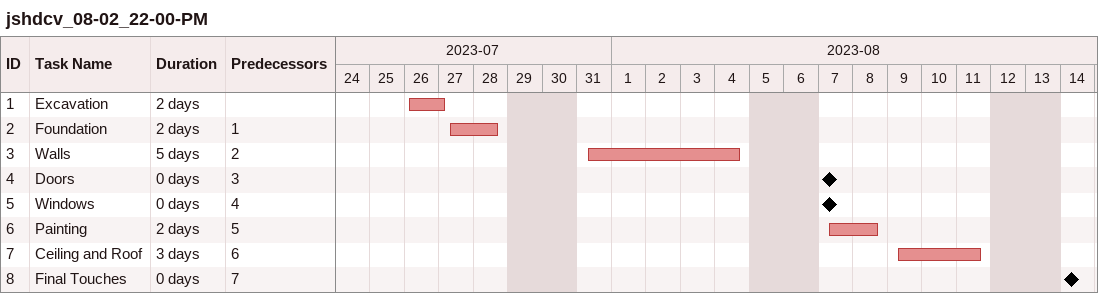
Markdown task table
jshdcv_08-02_22-00-PM

| ID | Task | Duration | Start | Finish | Predecessors |
|---|---|---|---|---|---|
| 1 | Excavation | 2d | 2023-07-26 | 2023-07-27 |  |
| 2 | Foundation | 2d | 2023-07-27 | 2023-07-28 | 1 |
| 3 | Walls | 5d | 2023-07-31 | 2023-08-04 | 2 |
| 4 | Doors | 0d | 2023-08-07 | 2023-08-07 | 3 |
| 5 | Windows | 0d | 2023-08-07 | 2023-08-07 | 4 |
| 6 | Painting | 2d | 2023-08-07 | 2023-08-08 | 5 |
| 7 | Ceiling and Roof | 3d | 2023-08-09 | 2023-08-11 | 6 |
| 8 | Final Touches | 0d | 2023-08-14 | 2023-08-14 | 7 |
